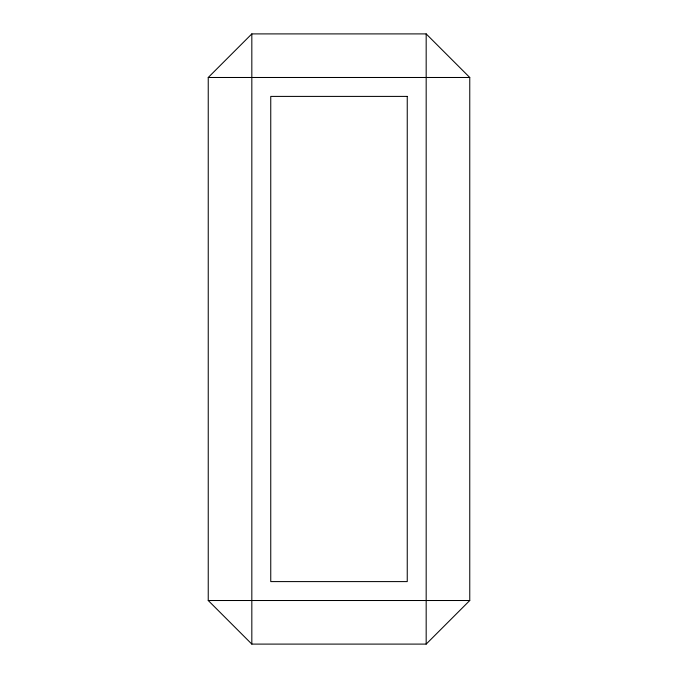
<?xml version="1.0" encoding="UTF-8"?>
<svg xmlns="http://www.w3.org/2000/svg" width="678" height="678" viewBox="0 0 678 678"><rect width="100%" height="100%" fill="white"/><g stroke="black" fill="none" stroke-linecap="round" stroke-linejoin="round"><path stroke-width="1.02" d="M208.239 77.487L251.826 33.9L426.174 33.9L469.761 77.487L469.761 600.513L426.174 644.1L251.826 644.1L208.239 600.513L208.239 77.487L469.761 77.487M208.239 600.513L469.761 600.513M426.174 33.9L426.174 644.1M251.826 33.9L251.826 644.1M407.249 96.403L270.751 96.403L270.751 581.597L407.249 581.597L407.249 96.403"/></g></svg>
